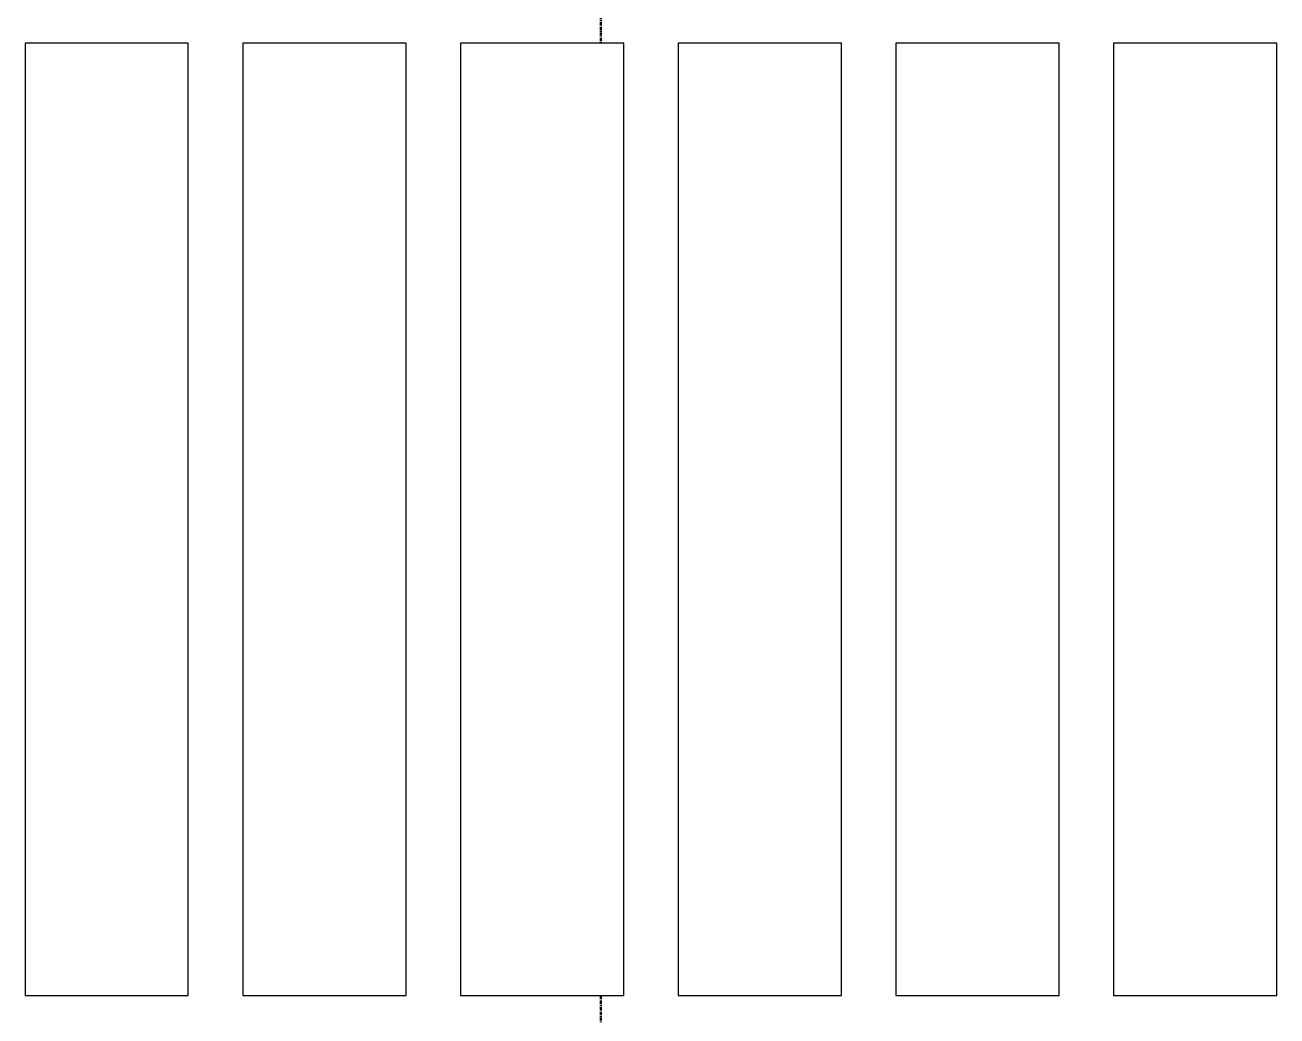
# Model space of a CAD drawing. Header units: millimetres. Extents: x -726012 to -647389, y -20772 to 18805.
# Drawn here: x -687124 to -684824, y 5657 to 7477 of the extents above; entities that cross this region are included whole.
import ezdxf
from ezdxf.xclip import XClip

# ---------------------------------------------------------------- set-up
doc = ezdxf.new("R2010")
doc.units = ezdxf.units.MM
doc.header["$XCLIPFRAME"] = 0
doc.linetypes.add('DPA_Grid _ Level 100', pattern=[10, 5.5, -1.6, 1.3, -1.6])
doc.layers.add('000 - WIPEOUT', color=250, linetype='Continuous')
doc.layers.add('A11_ALU.SOLID SHEET', color=2, linetype='Continuous')
doc.layers.add('G-ANNO-SECL', color=3, linetype='Continuous', lineweight=9)

# ---------------------------------------------------------------- blocks, each defined once
blk = doc.blocks.new('*U1252')
at = {"color": 3}
for points in [[(-875, 4750), (875, 4750), (875, 4450), (-875, 4450)], [(-875, 4350), (875, 4350), (875, 4050), (-875, 4050)], [(-875, 3950), (875, 3950), (875, 3650), (-875, 3650)], [(-875, 3550), (875, 3550), (875, 3250), (-875, 3250)], [(-875, 3150), (875, 3150), (875, 2850), (-875, 2850)], [(-875, 2750), (875, 2750), (875, 2450), (-875, 2450)]]:
    blk.add_wipeout(points, dxfattribs=at).dxf.layer = '000 - WIPEOUT'
at = {"layer": 'A11_ALU.SOLID SHEET', "color": 0, "linetype": 'ByBlock'}
for points in [[(-875, 4450), (875, 4450), (875, 4750), (-875, 4750)], [(-875, 4050), (875, 4050), (875, 4350), (-875, 4350)], [(-875, 3650), (875, 3650), (875, 3950), (-875, 3950)], [(-875, 3250), (875, 3250), (875, 3550), (-875, 3550)], [(-875, 2850), (875, 2850), (875, 3150), (-875, 3150)], [(-875, 2450), (875, 2450), (875, 2750), (-875, 2750)]]:
    blk.add_lwpolyline(points, close=True, dxfattribs=at)
blk = doc.blocks.new('*U1287')
at = {"layer": 'A11_ALU.SOLID SHEET', "color": 0, "linetype": 'ByBlock', "rotation": 90}
blk.add_blockref('*U1252', (62308.5, 2990), dxfattribs=at)

msp = doc.modelspace()

# ---------------------------------------------------------------- linework, layer by layer
at = {"layer": 'G-ANNO-SECL', "linetype": 'DPA_Grid _ Level 100', "lineweight": 50}
msp.add_line((-686066, 14733.5), (-686066, -20572.4), dxfattribs=at)

# ---------------------------------------------------------------- next in the draw order: block references
at = {"layer": 'A11_ALU.SOLID SHEET'}
ref = msp.add_blockref('*U1287', (-744682.4, 3579), dxfattribs=at)
XClip(ref).set_block_clipping_path([(22516.8245944298, -23612.0000696909), (92487.8891097467, 7199.9972603897)])

doc.saveas('drawing.dxf')
